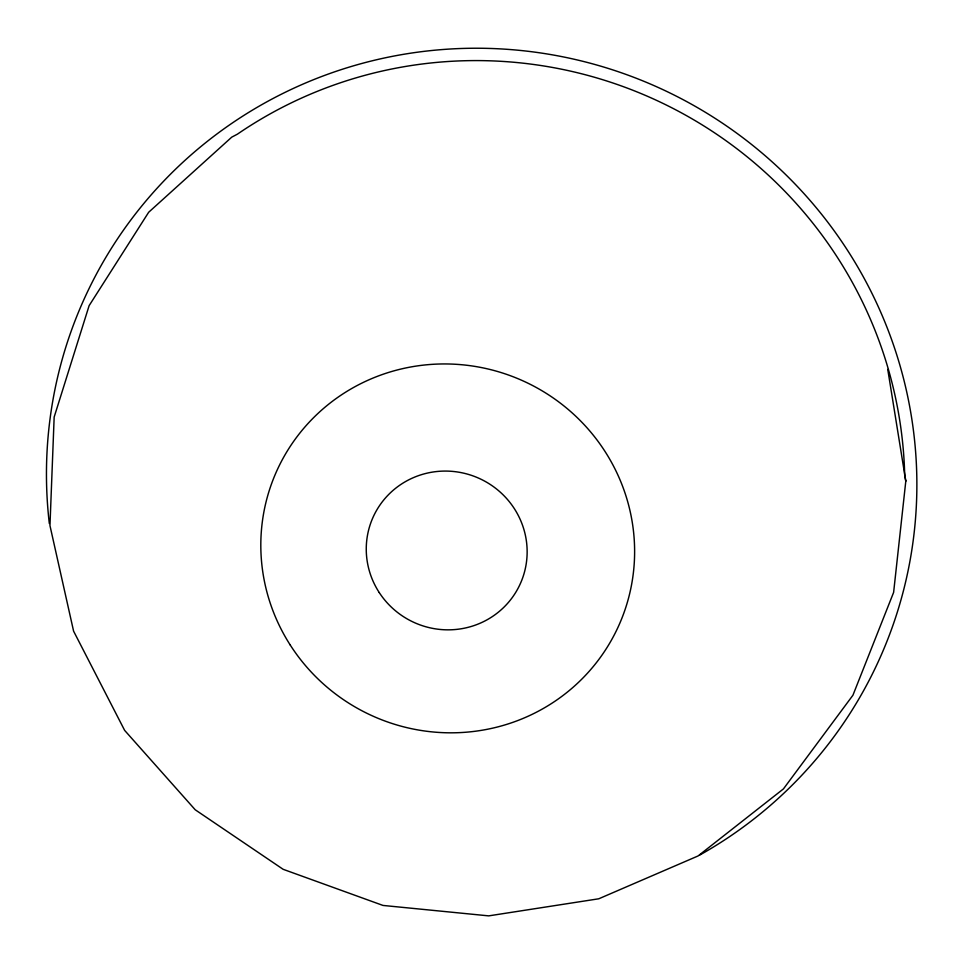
<?xml version="1.0" encoding="UTF-8"?>
<svg xmlns="http://www.w3.org/2000/svg" width="965" height="965" viewBox="0 0 965 965"><rect width="100%" height="100%" fill="white"/><g stroke="black" fill="none" stroke-linecap="round" stroke-linejoin="round"><path stroke-width="1.45" d="M905.797 481.173L893.626 592.377L852.927 695.234L783.435 788.912L698.045 855.967L598.77 898.789L488.712 915.869L382.996 905.435L283.143 869.308L195.207 809.768L124.63 730.372L73.593 631.158L49.963 525.623L54.161 417.061L89.13 305.64L148.67 212.264L231.757 137.139L237.378 134.183A424.805 418.255 26.2 0 1 671.604 107.682A424.805 418.255 26.2 0 1 904.688 474.792L905.797 481.173L887.752 369.39M49.324 523.525A436.506 429.799 26.2 0 1 373.334 60.518A436.506 429.799 26.2 0 1 884.495 321.08A436.506 429.799 26.2 0 1 699.722 855.062M379.257 592.582A80.783 79.046 26.2 0 0 518.41 587.649A80.783 79.046 26.2 0 0 442.416 471.125A80.783 79.046 26.2 0 0 379.257 592.582M290.103 644.813A187.68 183.64 26.2 0 0 613.511 636.333A187.68 183.64 26.2 0 0 439.533 364.01A187.68 183.64 26.2 0 0 290.103 644.813"/></g></svg>
